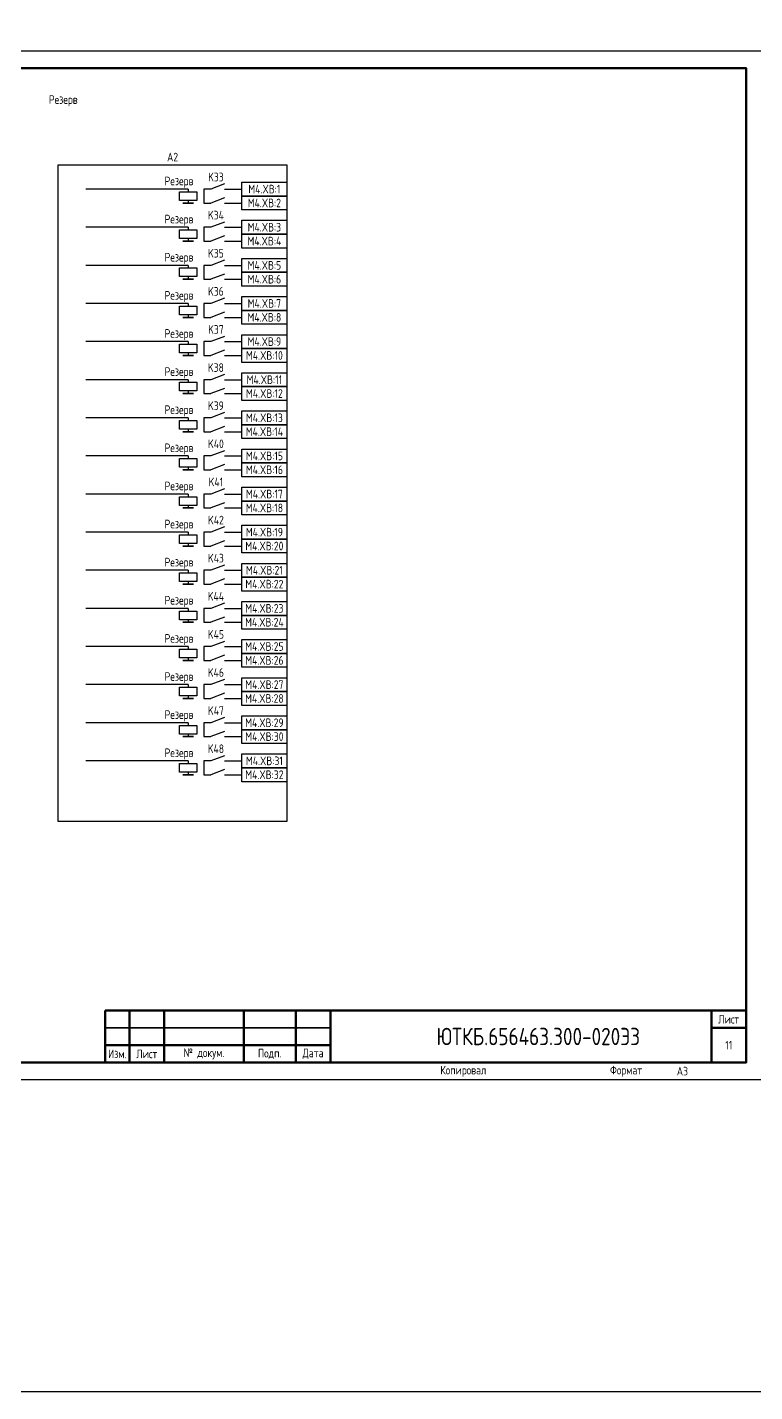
# Model space of a CAD drawing. Header units: millimetres. Extents: x -1117 to 5846, y -90 to 586.
# Drawn here: x 4407.5 to 4617.5, y -90 to 303.8 of the extents above; entities that cross this region are included whole.
import ezdxf

# ---------------------------------------------------------------- set-up
doc = ezdxf.new("R2010")
doc.units = ezdxf.units.MM
doc.styles.add('Gost_type_A', font='GOST_A.TTF')

# ---------------------------------------------------------------- blocks, each defined once
blk = doc.blocks.new('Формат_А3')
blk.add_lwpolyline([(-420, 297), (0, 297), (0, 0), (-420, 0)], close=True)
at = {"lineweight": 50}
blk.add_lwpolyline([(-400, 292), (-5, 292), (-5, 5), (-400, 5)], close=True, dxfattribs=at)
blk = doc.blocks.new('Штамп малый нижний')
at = {"lineweight": 50}
for points in [[(-185, 15), (-178, 15), (-178, 5), (-185, 5)], [(-178, 15), (-168, 15), (-168, 5), (-178, 5)], [(-168, 15), (-145, 15), (-145, 5), (-168, 5)], [(-145, 15), (-130, 15), (-130, 5), (-145, 5)], [(-130, 15), (-120, 15), (-120, 5), (-130, 5)], [(-120, 15), (-10, 15), (-10, 0), (-120, 0)], [(-10, 15), (0, 15), (0, 10), (-10, 10)], [(-10, 10), (0, 10), (0, 0), (-10, 0)], [(-185, 5), (-178, 5), (-178, 0), (-185, 0)], [(-178, 5), (-168, 5), (-168, 0), (-178, 0)], [(-168, 5), (-145, 5), (-145, 0), (-168, 0)], [(-145, 5), (-130, 5), (-130, 0), (-145, 0)], [(-130, 5), (-120, 5), (-120, 0), (-130, 0)]]:
    blk.add_lwpolyline(points, close=True, dxfattribs=at)
for points in [[(-185, 15), (-178, 15), (-178, 10), (-185, 10)], [(-178, 15), (-168, 15), (-168, 10), (-178, 10)], [(-168, 15), (-145, 15), (-145, 10), (-168, 10)], [(-145, 15), (-130, 15), (-130, 10), (-145, 10)], [(-130, 15), (-120, 15), (-120, 10), (-130, 10)], [(-185, 10), (-178, 10), (-178, 5), (-185, 5)], [(-178, 10), (-168, 10), (-168, 5), (-178, 5)], [(-168, 10), (-145, 10), (-145, 5), (-168, 5)], [(-145, 10), (-130, 10), (-130, 5), (-145, 5)], [(-130, 10), (-120, 10), (-120, 5), (-130, 5)]]:
    blk.add_lwpolyline(points, close=True)
at = {"char_height": 2.5, "style": 'Gost_type_A'}
for s, insert, width, attachment_point in [('Лист', (-5, 12.5), 10, 5), ('№ докум.', (-156.5, 2.5), 23, 5), ('Подп.', (-137.5, 2.5), 15, 5), ('Дата', (-125, 2.5), 10, 5), ('Изм.', (-181.5, 2.5), 7, 5), ('Лист', (-173, 2.5), 10, 5), ('Копировал', (-75, -2.53), 13.1202, 6), ('Формат', (-30, -2.53), 13.1202, 6)]:
    blk.add_mtext(s, dxfattribs=dict(at, insert=insert, width=width, attachment_point=attachment_point))

msp = doc.modelspace()

# ---------------------------------------------------------------- linework, layer by layer
for p, q in [((4453.95, 257.06), (4424.45, 257.06)), ((4453.95, 257.06), (4453.95, 256.3)), ((4453.95, 253.8), (4453.95, 253.05)), ((4453.95, 246.06), (4424.45, 246.06)), ((4453.95, 246.06), (4453.95, 245.3)), ((4453.95, 242.8), (4453.95, 242.05)), ((4453.95, 235.06), (4424.45, 235.06)), ((4453.95, 235.06), (4453.95, 234.3)), ((4453.95, 231.8), (4453.95, 231.05)), ((4453.95, 224.06), (4424.45, 224.06)), ((4453.95, 224.06), (4453.95, 223.3)), ((4453.95, 220.8), (4453.95, 220.05)), ((4453.95, 213.06), (4424.45, 213.06)), ((4453.95, 213.06), (4453.95, 212.3)), ((4453.95, 209.8), (4453.95, 209.05)), ((4453.95, 202.06), (4424.45, 202.06)), ((4453.95, 202.06), (4453.95, 201.3)), ((4453.95, 198.8), (4453.95, 198.05)), ((4453.95, 191.06), (4424.45, 191.06)), ((4453.95, 191.06), (4453.95, 190.3)), ((4453.95, 187.8), (4453.95, 187.05)), ((4453.95, 180.06), (4424.45, 180.06)), ((4453.95, 180.06), (4453.95, 179.3)), ((4453.95, 176.8), (4453.95, 176.05)), ((4453.95, 169.06), (4424.45, 169.06)), ((4453.95, 169.06), (4453.95, 168.3)), ((4453.95, 165.8), (4453.95, 165.05)), ((4453.95, 158.06), (4424.45, 158.06)), ((4453.95, 158.06), (4453.95, 157.3)), ((4453.95, 154.8), (4453.95, 154.05)), ((4453.95, 147.06), (4424.45, 147.06)), ((4453.95, 147.06), (4453.95, 146.3)), ((4453.95, 143.8), (4453.95, 143.05)), ((4453.95, 136.06), (4424.45, 136.06)), ((4453.95, 136.06), (4453.95, 135.3)), ((4453.95, 132.8), (4453.95, 132.05)), ((4453.95, 125.06), (4424.45, 125.06)), ((4453.95, 125.06), (4453.95, 124.3)), ((4453.95, 121.8), (4453.95, 121.05)), ((4453.95, 114.06), (4424.45, 114.06)), ((4453.95, 114.06), (4453.95, 113.3)), ((4453.95, 110.8), (4453.95, 110.05)), ((4453.95, 103.06), (4424.45, 103.06)), ((4453.95, 103.06), (4453.95, 102.3)), ((4453.95, 99.8), (4453.95, 99.05)), ((4453.95, 92.06), (4424.45, 92.06)), ((4453.95, 92.06), (4453.95, 91.3)), ((4453.95, 88.8), (4453.95, 88.05))]:
    msp.add_line(p, q)
at = {"ltscale": 1.08}
for p, q in [((4460.45, 257.05), (4458.45, 257.05)), ((4458.45, 257.05), (4458.45, 253.05)), ((4464.45, 257.05), (4469.45, 257.05)), ((4458.45, 253.05), (4460.45, 253.05)), ((4464.45, 253.05), (4469.45, 253.05)), ((4460.45, 246.05), (4458.45, 246.05)), ((4458.45, 246.05), (4458.45, 242.05)), ((4464.45, 246.05), (4469.45, 246.05)), ((4458.45, 242.05), (4460.45, 242.05)), ((4464.45, 242.05), (4469.45, 242.05)), ((4460.45, 235.05), (4458.45, 235.05)), ((4458.45, 235.05), (4458.45, 231.05)), ((4464.45, 235.05), (4469.45, 235.05)), ((4458.45, 231.05), (4460.45, 231.05)), ((4464.45, 231.05), (4469.45, 231.05)), ((4460.45, 224.05), (4458.45, 224.05)), ((4458.45, 224.05), (4458.45, 220.05)), ((4464.45, 224.05), (4469.45, 224.05)), ((4458.45, 220.05), (4460.45, 220.05)), ((4464.45, 220.05), (4469.45, 220.05)), ((4460.45, 213.05), (4458.45, 213.05)), ((4458.45, 213.05), (4458.45, 209.05)), ((4464.45, 213.05), (4469.45, 213.05)), ((4458.45, 209.05), (4460.45, 209.05)), ((4464.45, 209.05), (4469.45, 209.05)), ((4460.45, 202.05), (4458.45, 202.05)), ((4458.45, 202.05), (4458.45, 198.05)), ((4464.45, 202.05), (4469.45, 202.05)), ((4458.45, 198.05), (4460.45, 198.05)), ((4464.45, 198.05), (4469.45, 198.05)), ((4460.45, 191.05), (4458.45, 191.05)), ((4458.45, 191.05), (4458.45, 187.05)), ((4464.45, 191.05), (4469.45, 191.05)), ((4458.45, 187.05), (4460.45, 187.05)), ((4464.45, 187.05), (4469.45, 187.05)), ((4460.45, 180.05), (4458.45, 180.05)), ((4458.45, 180.05), (4458.45, 176.05)), ((4464.45, 180.05), (4469.45, 180.05)), ((4458.45, 176.05), (4460.45, 176.05)), ((4464.45, 176.05), (4469.45, 176.05)), ((4460.45, 169.05), (4458.45, 169.05)), ((4458.45, 169.05), (4458.45, 165.05)), ((4464.45, 169.05), (4469.45, 169.05)), ((4458.45, 165.05), (4460.45, 165.05)), ((4464.45, 165.05), (4469.45, 165.05)), ((4460.45, 158.05), (4458.45, 158.05)), ((4458.45, 158.05), (4458.45, 154.05)), ((4464.45, 158.05), (4469.45, 158.05)), ((4458.45, 154.05), (4460.45, 154.05)), ((4464.45, 154.05), (4469.45, 154.05)), ((4460.45, 147.05), (4458.45, 147.05)), ((4458.45, 147.05), (4458.45, 143.05)), ((4464.45, 147.05), (4469.45, 147.05)), ((4458.45, 143.05), (4460.45, 143.05)), ((4464.45, 143.05), (4469.45, 143.05)), ((4460.45, 136.05), (4458.45, 136.05)), ((4458.45, 136.05), (4458.45, 132.05)), ((4464.45, 136.05), (4469.45, 136.05)), ((4458.45, 132.05), (4460.45, 132.05)), ((4464.45, 132.05), (4469.45, 132.05)), ((4460.45, 125.05), (4458.45, 125.05)), ((4458.45, 125.05), (4458.45, 121.05)), ((4464.45, 125.05), (4469.45, 125.05)), ((4458.45, 121.05), (4460.45, 121.05)), ((4464.45, 121.05), (4469.45, 121.05)), ((4460.45, 114.05), (4458.45, 114.05)), ((4458.45, 114.05), (4458.45, 110.05)), ((4464.45, 114.05), (4469.45, 114.05)), ((4458.45, 110.05), (4460.45, 110.05)), ((4464.45, 110.05), (4469.45, 110.05)), ((4460.45, 103.05), (4458.45, 103.05)), ((4458.45, 103.05), (4458.45, 99.05)), ((4464.45, 103.05), (4469.45, 103.05)), ((4458.45, 99.05), (4460.45, 99.05)), ((4464.45, 99.05), (4469.45, 99.05)), ((4460.45, 92.05), (4458.45, 92.05)), ((4458.45, 92.05), (4458.45, 88.05)), ((4464.45, 92.05), (4469.45, 92.05)), ((4458.45, 88.05), (4460.45, 88.05)), ((4464.45, 88.05), (4469.45, 88.05))]:
    msp.add_line(p, q, dxfattribs=at)
at = {"ltscale": 4.32}
for p, q in [((4464.45, 258.55), (4460.45, 257.05)), ((4464.45, 254.55), (4460.45, 253.05)), ((4464.45, 247.55), (4460.45, 246.05)), ((4464.45, 243.55), (4460.45, 242.05)), ((4464.45, 236.55), (4460.45, 235.05)), ((4464.45, 232.55), (4460.45, 231.05)), ((4464.45, 225.55), (4460.45, 224.05)), ((4464.45, 221.55), (4460.45, 220.05)), ((4464.45, 214.55), (4460.45, 213.05)), ((4464.45, 210.55), (4460.45, 209.05)), ((4464.45, 203.55), (4460.45, 202.05)), ((4464.45, 199.55), (4460.45, 198.05)), ((4464.45, 192.55), (4460.45, 191.05)), ((4464.45, 188.55), (4460.45, 187.05)), ((4464.45, 181.55), (4460.45, 180.05)), ((4464.45, 177.55), (4460.45, 176.05)), ((4464.45, 170.55), (4460.45, 169.05)), ((4464.45, 166.55), (4460.45, 165.05)), ((4464.45, 159.55), (4460.45, 158.05)), ((4464.45, 155.55), (4460.45, 154.05)), ((4464.45, 148.55), (4460.45, 147.05)), ((4464.45, 144.55), (4460.45, 143.05)), ((4464.45, 137.55), (4460.45, 136.05)), ((4464.45, 133.55), (4460.45, 132.05)), ((4464.45, 126.55), (4460.45, 125.05)), ((4464.45, 122.55), (4460.45, 121.05)), ((4464.45, 115.55), (4460.45, 114.05)), ((4464.45, 111.55), (4460.45, 110.05)), ((4464.45, 104.55), (4460.45, 103.05)), ((4464.45, 100.55), (4460.45, 99.05)), ((4464.45, 93.55), (4460.45, 92.05)), ((4464.45, 89.55), (4460.45, 88.05))]:
    msp.add_line(p, q, dxfattribs=at)
for points in [[(-1117.42, 586), (5845.64, 586), (5845.64, -90), (-1117.42, -90)], [(4416.45, 264.05), (4482.45, 264.05), (4482.45, 74.53), (4416.45, 74.53)], [(4456.45, 256.3), (4456.45, 253.8), (4451.45, 253.8), (4451.45, 256.3)], [(4469.45, 259.05), (4482.45, 259.05), (4482.45, 255.05), (4469.45, 255.05)], [(4455.45, 253.05), (4452.45, 253.05)], [(4469.45, 255.05), (4482.45, 255.05), (4482.45, 251.05), (4469.45, 251.05)], [(4456.45, 245.3), (4456.45, 242.8), (4451.45, 242.8), (4451.45, 245.3)], [(4469.45, 248.05), (4482.45, 248.05), (4482.45, 244.05), (4469.45, 244.05)], [(4455.45, 242.05), (4452.45, 242.05)], [(4469.45, 244.05), (4482.45, 244.05), (4482.45, 240.05), (4469.45, 240.05)], [(4469.45, 237.05), (4482.45, 237.05), (4482.45, 233.05), (4469.45, 233.05)], [(4456.45, 234.3), (4456.45, 231.8), (4451.45, 231.8), (4451.45, 234.3)], [(4469.45, 233.05), (4482.45, 233.05), (4482.45, 229.05), (4469.45, 229.05)], [(4455.45, 231.05), (4452.45, 231.05)], [(4469.45, 226.05), (4482.45, 226.05), (4482.45, 222.05), (4469.45, 222.05)], [(4456.45, 223.3), (4456.45, 220.8), (4451.45, 220.8), (4451.45, 223.3)], [(4469.45, 222.05), (4482.45, 222.05), (4482.45, 218.05), (4469.45, 218.05)], [(4455.45, 220.05), (4452.45, 220.05)], [(4469.45, 215.05), (4482.45, 215.05), (4482.45, 211.05), (4469.45, 211.05)], [(4456.45, 212.3), (4456.45, 209.8), (4451.45, 209.8), (4451.45, 212.3)], [(4455.45, 209.05), (4452.45, 209.05)], [(4469.45, 211.05), (4482.45, 211.05), (4482.45, 207.05), (4469.45, 207.05)], [(4456.45, 201.3), (4456.45, 198.8), (4451.45, 198.8), (4451.45, 201.3)], [(4469.45, 204.05), (4482.45, 204.05), (4482.45, 200.05), (4469.45, 200.05)], [(4455.45, 198.05), (4452.45, 198.05)], [(4469.45, 200.05), (4482.45, 200.05), (4482.45, 196.05), (4469.45, 196.05)], [(4469.45, 193.05), (4482.45, 193.05), (4482.45, 189.05), (4469.45, 189.05)], [(4456.45, 190.3), (4456.45, 187.8), (4451.45, 187.8), (4451.45, 190.3)], [(4469.45, 189.05), (4482.45, 189.05), (4482.45, 185.05), (4469.45, 185.05)], [(4455.45, 187.05), (4452.45, 187.05)], [(4469.45, 182.05), (4482.45, 182.05), (4482.45, 178.05), (4469.45, 178.05)], [(4456.45, 179.3), (4456.45, 176.8), (4451.45, 176.8), (4451.45, 179.3)], [(4469.45, 178.05), (4482.45, 178.05), (4482.45, 174.05), (4469.45, 174.05)], [(4455.45, 176.05), (4452.45, 176.05)], [(4469.45, 171.05), (4482.45, 171.05), (4482.45, 167.05), (4469.45, 167.05)], [(4456.45, 168.3), (4456.45, 165.8), (4451.45, 165.8), (4451.45, 168.3)], [(4469.45, 167.05), (4482.45, 167.05), (4482.45, 163.05), (4469.45, 163.05)], [(4455.45, 165.05), (4452.45, 165.05)], [(4469.45, 160.05), (4482.45, 160.05), (4482.45, 156.05), (4469.45, 156.05)], [(4456.45, 157.3), (4456.45, 154.8), (4451.45, 154.8), (4451.45, 157.3)], [(4455.45, 154.05), (4452.45, 154.05)], [(4469.45, 156.05), (4482.45, 156.05), (4482.45, 152.05), (4469.45, 152.05)], [(4456.45, 146.3), (4456.45, 143.8), (4451.45, 143.8), (4451.45, 146.3)], [(4469.45, 149.05), (4482.45, 149.05), (4482.45, 145.05), (4469.45, 145.05)], [(4455.45, 143.05), (4452.45, 143.05)], [(4469.45, 145.05), (4482.45, 145.05), (4482.45, 141.05), (4469.45, 141.05)], [(4469.45, 138.05), (4482.45, 138.05), (4482.45, 134.05), (4469.45, 134.05)], [(4456.45, 135.3), (4456.45, 132.8), (4451.45, 132.8), (4451.45, 135.3)], [(4469.45, 134.05), (4482.45, 134.05), (4482.45, 130.05), (4469.45, 130.05)], [(4455.45, 132.05), (4452.45, 132.05)], [(4469.45, 127.05), (4482.45, 127.05), (4482.45, 123.05), (4469.45, 123.05)], [(4456.45, 124.3), (4456.45, 121.8), (4451.45, 121.8), (4451.45, 124.3)], [(4469.45, 123.05), (4482.45, 123.05), (4482.45, 119.05), (4469.45, 119.05)], [(4455.45, 121.05), (4452.45, 121.05)], [(4469.45, 116.05), (4482.45, 116.05), (4482.45, 112.05), (4469.45, 112.05)], [(4456.45, 113.3), (4456.45, 110.8), (4451.45, 110.8), (4451.45, 113.3)], [(4469.45, 112.05), (4482.45, 112.05), (4482.45, 108.05), (4469.45, 108.05)], [(4455.45, 110.05), (4452.45, 110.05)], [(4469.45, 105.05), (4482.45, 105.05), (4482.45, 101.05), (4469.45, 101.05)], [(4456.45, 102.3), (4456.45, 99.8), (4451.45, 99.8), (4451.45, 102.3)], [(4455.45, 99.05), (4452.45, 99.05)], [(4469.45, 101.05), (4482.45, 101.05), (4482.45, 97.05), (4469.45, 97.05)], [(4456.45, 91.3), (4456.45, 88.8), (4451.45, 88.8), (4451.45, 91.3)], [(4469.45, 94.05), (4482.45, 94.05), (4482.45, 90.05), (4469.45, 90.05)], [(4455.45, 88.05), (4452.45, 88.05)], [(4469.45, 90.05), (4482.45, 90.05), (4482.45, 86.05), (4469.45, 86.05)]]:
    msp.add_lwpolyline(points, close=True)

# ---------------------------------------------------------------- block references
at = {"color": 1}
msp.add_blockref('Формат_А3', (4620, 0), dxfattribs=at)
msp.add_blockref('Штамп малый нижний', (4615, 5))

# ---------------------------------------------------------------- texts
at = {"lineweight": 25, "insert": (4417.89, 282.56), "char_height": 2.5, "width": 395, "attachment_point": 5, "line_spacing_factor": 0.9, "style": 'Gost_type_A'}
msp.add_mtext('Резерв', dxfattribs=at)
at = {"insert": (4449.45, 265.05), "char_height": 2.5, "width": 66, "attachment_point": 8, "line_spacing_factor": 0.9, "style": 'Gost_type_A'}
msp.add_mtext('A2', dxfattribs=at)
at = {"style": 'Gost_type_A'}
for s, insert, char_height, width, attachment_point in [('Резерв', (4455.45, 259.06), 2.5, 31.0015, 6), ('K33', (4461.95, 260.55), 2.5, 5, 5), ('M4.XВ:1', (4475.95, 257.06), 2.5, 13, 5), ('M4.XВ:2', (4475.95, 253.06), 2.5, 13, 5), ('Резерв', (4455.45, 248.06), 2.5, 31.0015, 6), ('K34', (4461.95, 249.55), 2.5, 5, 5), ('M4.XВ:3', (4475.95, 246.06), 2.5, 13, 5), ('M4.XВ:4', (4475.95, 242.06), 2.5, 13, 5), ('Резерв', (4455.45, 237.06), 2.5, 31.0015, 6), ('K35', (4461.95, 238.55), 2.5, 5, 5), ('M4.XВ:5', (4475.95, 235.06), 2.5, 13, 5), ('K36', (4461.95, 227.55), 2.5, 5, 5), ('M4.XВ:6', (4475.95, 231.06), 2.5, 13, 5), ('Резерв', (4455.45, 226.06), 2.5, 31.0015, 6), ('M4.XВ:7', (4475.95, 224.06), 2.5, 13, 5), ('M4.XВ:8', (4475.95, 220.06), 2.5, 13, 5), ('Резерв', (4455.45, 215.06), 2.5, 31.0015, 6), ('K37', (4461.95, 216.55), 2.5, 5, 5), ('M4.XВ:9', (4475.95, 213.06), 2.5, 13, 5), ('M4.XВ:10', (4475.95, 209.06), 2.5, 13, 5), ('Резерв', (4455.45, 204.06), 2.5, 31.0015, 6), ('K38', (4461.95, 205.55), 2.5, 5, 5), ('M4.XВ:11', (4475.95, 202.06), 2.5, 13, 5), ('M4.XВ:12', (4475.95, 198.06), 2.5, 13, 5), ('Резерв', (4455.45, 193.06), 2.5, 31.0015, 6), ('K39', (4461.95, 194.55), 2.5, 5, 5), ('M4.XВ:13', (4475.95, 191.06), 2.5, 13, 5), ('M4.XВ:14', (4475.95, 187.06), 2.5, 13, 5), ('Резерв', (4455.45, 182.06), 2.5, 31.0015, 6), ('K40', (4461.95, 183.55), 2.5, 5, 5), ('M4.XВ:15', (4475.95, 180.06), 2.5, 13, 5), ('M4.XВ:16', (4475.95, 176.06), 2.5, 13, 5), ('K41', (4461.95, 172.55), 2.5, 5, 5), ('Резерв', (4455.45, 171.06), 2.5, 31.0015, 6), ('M4.XВ:17', (4475.95, 169.06), 2.5, 13, 5), ('M4.XВ:18', (4475.95, 165.06), 2.5, 13, 5), ('Резерв', (4455.45, 160.06), 2.5, 31.0015, 6), ('K42', (4461.95, 161.55), 2.5, 5, 5), ('M4.XВ:19', (4475.95, 158.06), 2.5, 13, 5), ('M4.XВ:20', (4475.95, 154.06), 2.5, 13, 5), ('Резерв', (4455.45, 149.06), 2.5, 31.0015, 6), ('K43', (4461.95, 150.55), 2.5, 5, 5), ('M4.XВ:21', (4475.95, 147.06), 2.5, 13, 5), ('M4.XВ:22', (4475.95, 143.06), 2.5, 13, 5), ('Резерв', (4455.45, 138.06), 2.5, 31.0015, 6), ('K44', (4461.95, 139.55), 2.5, 5, 5), ('M4.XВ:23', (4475.95, 136.06), 2.5, 13, 5), ('M4.XВ:24', (4475.95, 132.06), 2.5, 13, 5), ('Резерв', (4455.45, 127.06), 2.5, 31.0015, 6), ('K45', (4461.95, 128.55), 2.5, 5, 5), ('M4.XВ:25', (4475.95, 125.06), 2.5, 13, 5), ('M4.XВ:26', (4475.95, 121.06), 2.5, 13, 5), ('K46', (4461.95, 117.55), 2.5, 5, 5), ('Резерв', (4455.45, 116.06), 2.5, 31.0015, 6), ('M4.XВ:27', (4475.95, 114.06), 2.5, 13, 5), ('M4.XВ:28', (4475.95, 110.06), 2.5, 13, 5), ('Резерв', (4455.45, 105.06), 2.5, 31.0015, 6), ('K47', (4461.95, 106.55), 2.5, 5, 5), ('M4.XВ:29', (4475.95, 103.06), 2.5, 13, 5), ('M4.XВ:30', (4475.95, 99.06), 2.5, 13, 5), ('Резерв', (4455.45, 94.06), 2.5, 31.0015, 6), ('K48', (4461.95, 95.55), 2.5, 5, 5), ('M4.XВ:31', (4475.95, 92.06), 2.5, 13, 5), ('M4.XВ:32', (4475.95, 88.06), 2.5, 13, 5), ('ЮТКБ.656463.300-020Э3', (4555, 12.5), 5, 120, 5), ('11', (4610, 10), 2.5, 10, 5), ('A3', (4595, 2.5), 2.5, 20, 4)]:
    msp.add_mtext(s, dxfattribs=dict(at, insert=insert, char_height=char_height, width=width, attachment_point=attachment_point))

doc.saveas('drawing.dxf')
